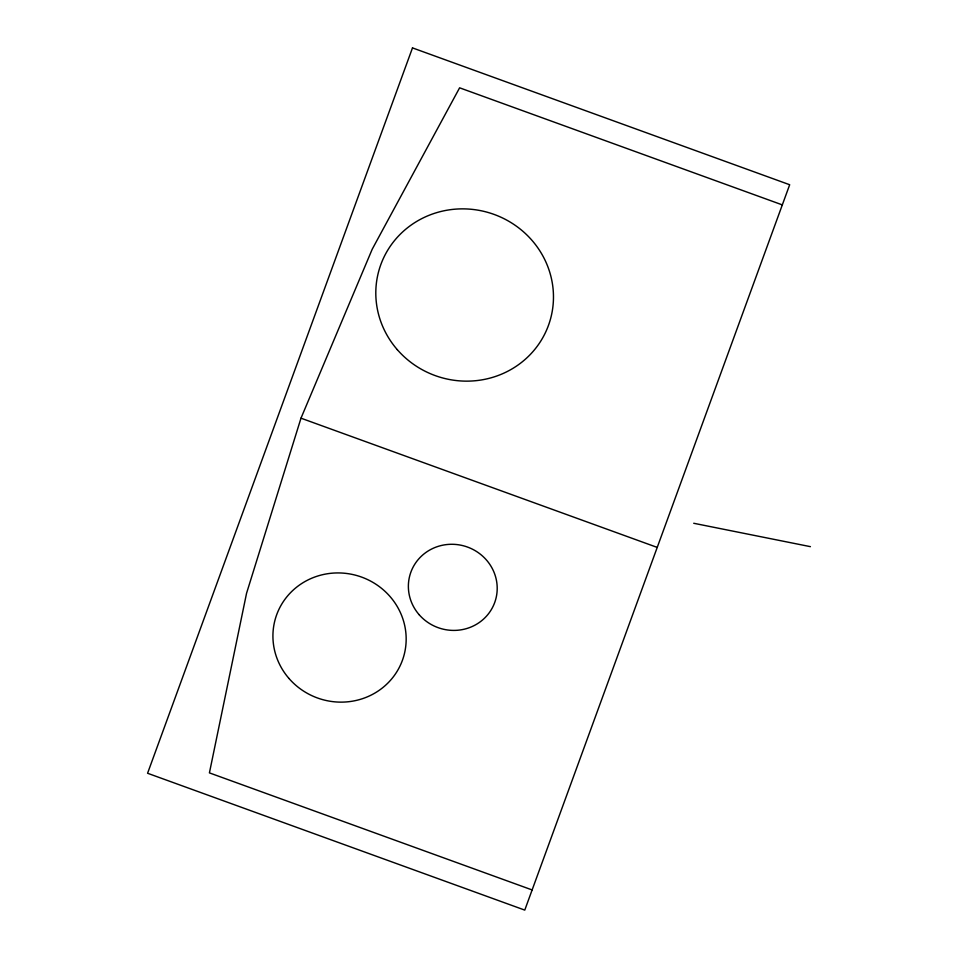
<?xml version="1.0" encoding="UTF-8"?>
<svg xmlns="http://www.w3.org/2000/svg" width="958" height="958" viewBox="0 0 958 958"><rect width="100%" height="100%" fill="white"/><g stroke="black" fill="none" stroke-linecap="round" stroke-linejoin="round"><path stroke-width="1.44" d="M782.327 204.892L459.612 87.813L372.219 249.212L300.992 418.179L246.565 593.253L209.419 772.878L532.133 889.946M693.724 523.272L810.42 546.659M300.992 418.179L657.224 547.413M412.491 47.9L147.58 773.262L524.768 910.1L789.679 184.738L412.491 47.9M397.235 349.598A89.166 85.801 18.4 0 0 548.455 325.409A89.166 85.801 18.4 0 0 448.212 210.006A89.166 85.801 18.4 0 0 397.235 349.598M419.089 614.641A44.583 42.894 18.4 0 0 494.699 602.546A44.583 42.894 18.4 0 0 444.584 544.851A44.583 42.894 18.4 0 0 419.089 614.641M288.993 678.48A66.88 64.354 18.4 0 0 402.408 660.337A66.88 64.354 18.4 0 0 327.229 573.782A66.88 64.354 18.4 0 0 288.993 678.48"/></g></svg>
